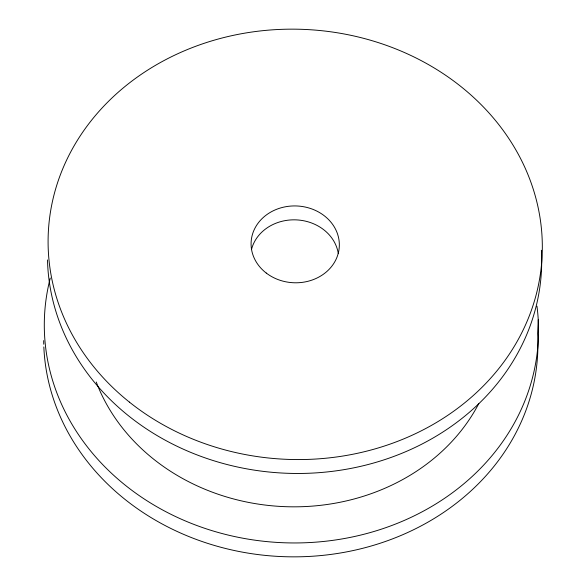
<?xml version="1.0" encoding="UTF-8"?>
<svg xmlns="http://www.w3.org/2000/svg" width="586" height="586" viewBox="0 0 586 586"><rect width="100%" height="100%" fill="white"/><g stroke="black" fill="none" stroke-linecap="round" stroke-linejoin="round"><path stroke-width="0.88" d="M538.241 319.744L537.611 333.646A247.189 215.143 2.6 0 1 301.541 556.744A247.189 215.143 2.6 0 1 43.84 346.934M478.777 403.622A205.693 179.03 2.6 0 1 280.694 506.451A205.693 179.03 2.6 0 1 96.251 382.021M536.974 306.214A247.189 215.143 2.6 0 1 278.16 542.482A247.189 215.143 2.6 0 1 50.264 278.079M43.745 344.224A247.189 215.143 2.6 0 1 43.672 340.605M541.398 250.266A247.189 215.143 2.6 0 1 303.255 473.415A247.189 215.143 2.6 0 1 47.503 259.942M251.46 249.599A44.14 38.42 2.6 0 1 296.362 219.882A44.14 38.42 2.6 0 1 338.312 253.613M129.374 402.084A247.189 215.143 2.6 0 0 536.798 292.304A247.189 215.143 2.6 0 0 219.45 38.698A247.189 215.143 2.6 0 0 129.374 402.084M266.22 273.017A44.14 38.42 2.6 0 0 338.518 252.214A44.14 38.42 2.6 0 0 280.884 207.854A44.14 38.42 2.6 0 0 266.22 273.017"/></g></svg>
